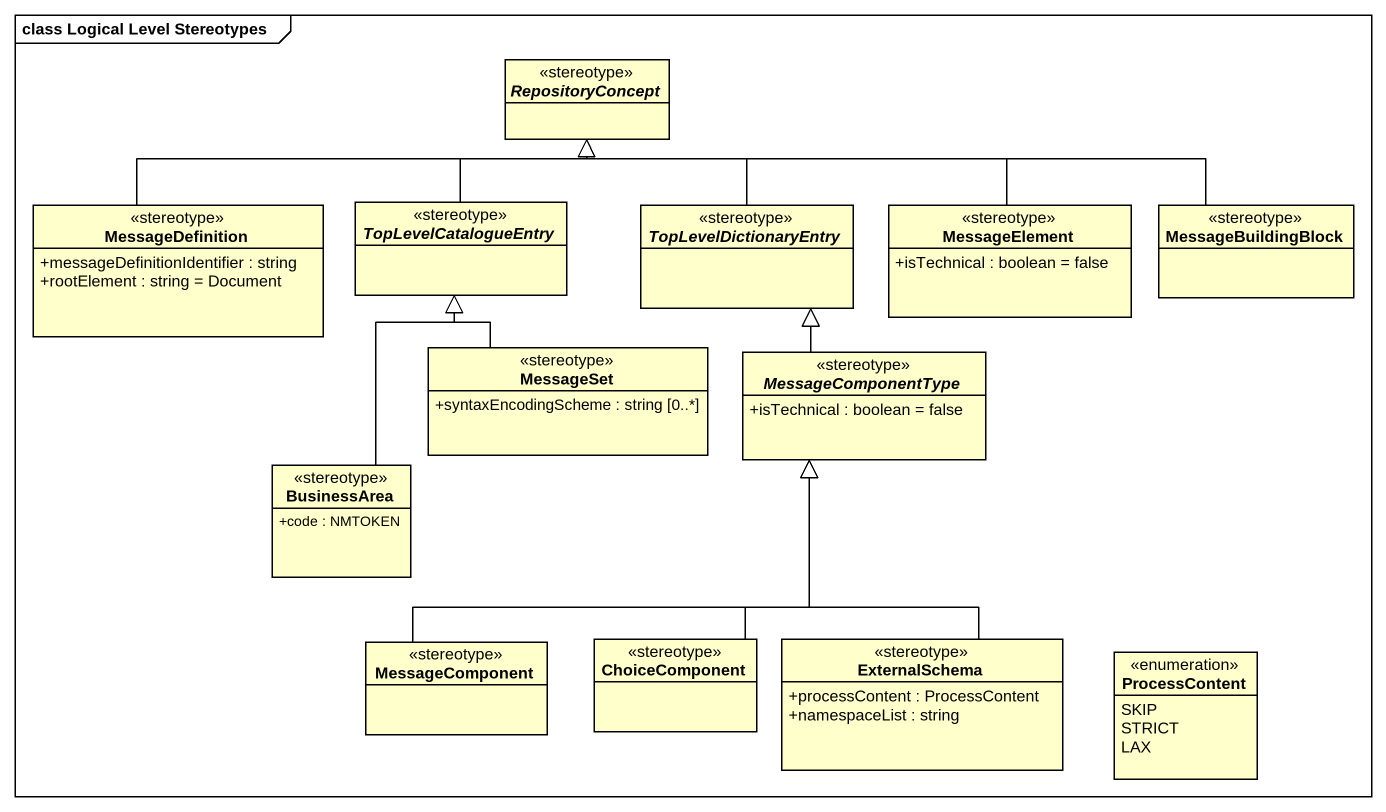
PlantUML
@startuml
mainframe class Logical Level Stereotypes
hide circle
hide empty members
skinparam classAttributeIconSize 0
abstract class RepositoryConcept <<stereotype>>
class MessageDefinition <<stereotype>> {
  +messageDefinitionIdentifier : string
  +rootElement : string = Document
}
abstract class TopLevelCatalogueEntry <<stereotype>>
abstract class TopLevelDictionaryEntry <<stereotype>>
class MessageElement <<stereotype>> {
  +isTechnical : boolean = false
}
class MessageBuildingBlock <<stereotype>>
class MessageSet <<stereotype>> {
  +syntaxEncodingScheme : string [0..*]
}
abstract class MessageComponentType <<stereotype>> {
  +isTechnical : boolean = false
}
class BusinessArea <<stereotype>> {
  +code : NMTOKEN
}
class MessageComponent <<stereotype>>
class ChoiceComponent <<stereotype>>
class ExternalSchema <<stereotype>> {
  +processContent : ProcessContent
  +namespaceList : string
}
enum ProcessContent {
  SKIP
  STRICT
  LAX
}
MessageDefinition -right-|> RepositoryConcept
TopLevelCatalogueEntry -up-|> RepositoryConcept
TopLevelDictionaryEntry -up-|> RepositoryConcept
MessageElement -left-|> RepositoryConcept
MessageBuildingBlock -left-|> RepositoryConcept
MessageSet -up-|> TopLevelCatalogueEntry
MessageComponentType -up-|> TopLevelDictionaryEntry
BusinessArea -up-|> TopLevelCatalogueEntry
MessageComponent -up-|> MessageComponentType
ChoiceComponent -up-|> MessageComponentType
ExternalSchema -up-|> MessageComponentType
@enduml
